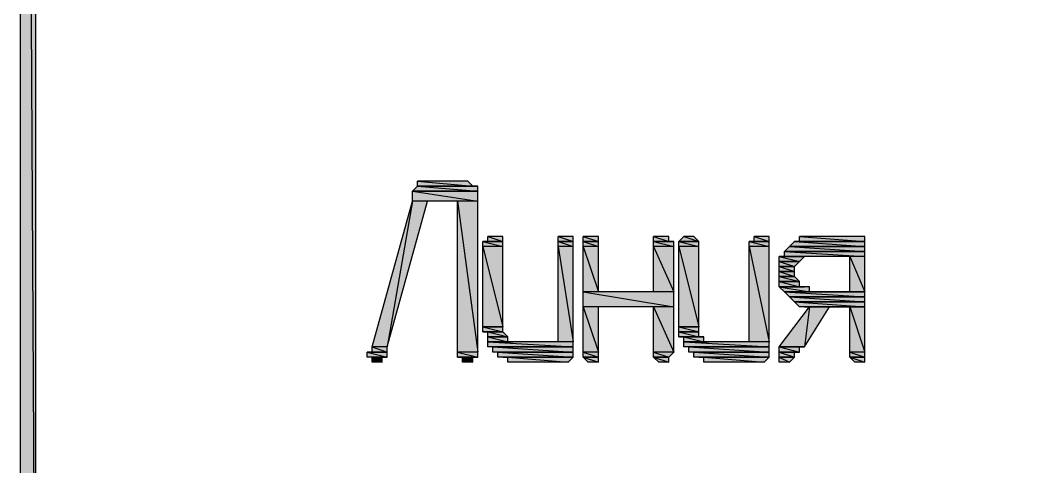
# Model space of a CAD drawing. Header units: millimetres. Extents: x 0 to 420, y 0 to 297.
# Drawn here: x 261.87 to 270.43, y 133.95 to 137.71 of the extents above; entities that cross this region are included whole.
import ezdxf

# ---------------------------------------------------------------- set-up
doc = ezdxf.new("R2010")
doc.units = ezdxf.units.MM
doc.layers.get('0').update_dxf_attribs({"linetype": 'CONTINUOUS'})

msp = doc.modelspace()

# ---------------------------------------------------------------- hatches: boundary and pattern name
at = {"true_color": 0x000007}
h = msp.add_hatch(color=0, dxfattribs=at)
h.paths.add_polyline_path([(261.874, 155.024667), (262.001, 154.897667), (335.110667, 155.024667)], flags=0)
h.paths.add_polyline_path([(262.001, 154.897667), (335.110667, 155.024667), (334.983667, 154.897667)], flags=0)
h.paths.add_polyline_path([(335.110667, 155.024667), (334.983667, 154.897667), (335.110667, 131.487333)], flags=0)
h.paths.add_polyline_path([(334.983667, 154.897667), (335.110667, 131.487333), (334.983667, 131.614333)], flags=0)
h.paths.add_polyline_path([(335.110667, 131.487333), (334.983667, 131.614333), (261.874, 131.487333)], flags=0)
h.paths.add_polyline_path([(334.983667, 131.614333), (261.874, 131.487333), (262.001, 131.614333)], flags=0)
h.paths.add_polyline_path([(261.874, 131.487333), (262.001, 131.614333), (261.874, 155.024667)], flags=0)
h.paths.add_polyline_path([(262.001, 131.614333), (261.874, 155.024667), (262.001, 154.897667)], flags=0)
h = msp.add_hatch(color=0, dxfattribs=at)
h.paths.add_polyline_path([(265.726333, 136.313333), (265.218333, 136.313333), (265.726333, 136.271)], flags=0)
h.paths.add_polyline_path([(265.218333, 136.313333), (265.726333, 136.271), (265.176, 136.271)], flags=0)
h.paths.add_polyline_path([(265.726333, 136.271), (265.176, 136.271)], flags=0)
h.paths.add_polyline_path([(265.176, 136.271), (265.726333, 136.271)], flags=0)
h = msp.add_hatch(color=0, dxfattribs=at)
h.paths.add_polyline_path([(265.641667, 136.355667), (265.218333, 136.355667), (265.684, 136.313333)], flags=0)
h.paths.add_polyline_path([(265.218333, 136.355667), (265.684, 136.313333), (265.218333, 136.313333)], flags=0)
h = msp.add_hatch(color=0, dxfattribs=at)
h.paths.add_polyline_path([(265.726333, 136.313333), (265.218333, 136.313333)], flags=0)
h.paths.add_polyline_path([(265.726333, 136.313333), (265.218333, 136.313333), (265.684, 136.313333)], flags=0)
h = msp.add_hatch(color=0, dxfattribs=at)
h.paths.add_polyline_path([(265.726333, 136.271), (265.176, 136.271), (265.726333, 136.186333)], flags=0)
h.paths.add_polyline_path([(265.176, 136.271), (265.726333, 136.186333), (265.176, 136.186333)], flags=0)
h = msp.add_hatch(color=0, dxfattribs=at)
h.paths.add_polyline_path([(265.303, 136.186333), (265.176, 136.186333), (264.964333, 134.958667)], flags=0)
h.paths.add_polyline_path([(265.176, 136.186333), (264.964333, 134.958667), (264.837333, 134.958667)], flags=0)
h = msp.add_hatch(color=0, dxfattribs=at)
h.paths.add_polyline_path([(265.726333, 136.186333), (265.557, 136.186333), (265.726333, 134.916333)], flags=0)
h.paths.add_polyline_path([(265.557, 136.186333), (265.726333, 134.916333), (265.557, 134.916333)], flags=0)
h = msp.add_hatch(color=0, dxfattribs=at)
h.paths.add_polyline_path([(265.938, 135.89), (265.811, 135.89), (265.938, 135.847667)], flags=0)
h.paths.add_polyline_path([(265.811, 135.89), (265.938, 135.847667), (265.811, 135.847667)], flags=0)
h = msp.add_hatch(color=0, dxfattribs=at)
h.paths.add_polyline_path([(266.530667, 135.89), (266.403667, 135.89), (266.530667, 135.847667)], flags=0)
h.paths.add_polyline_path([(266.403667, 135.89), (266.530667, 135.847667), (266.403667, 135.847667)], flags=0)
h = msp.add_hatch(color=0, dxfattribs=at)
h.paths.add_polyline_path([(266.742333, 135.89), (266.615333, 135.89), (266.742333, 135.847667)], flags=0)
h.paths.add_polyline_path([(266.615333, 135.89), (266.742333, 135.847667), (266.615333, 135.847667)], flags=0)
h = msp.add_hatch(color=0, dxfattribs=at)
h.paths.add_polyline_path([(267.335, 135.89), (267.208, 135.89), (267.335, 135.847667)], flags=0)
h.paths.add_polyline_path([(267.208, 135.89), (267.335, 135.847667), (267.208, 135.847667)], flags=0)
h = msp.add_hatch(color=0, dxfattribs=at)
h.paths.add_polyline_path([(267.546667, 135.89), (267.462, 135.89), (267.589, 135.847667)], flags=0)
h.paths.add_polyline_path([(267.462, 135.89), (267.589, 135.847667), (267.419667, 135.847667)], flags=0)
h = msp.add_hatch(color=0, dxfattribs=at)
h.paths.add_polyline_path([(268.181667, 135.89), (268.054667, 135.89), (268.181667, 135.847667)], flags=0)
h.paths.add_polyline_path([(268.054667, 135.89), (268.181667, 135.847667), (268.054667, 135.847667)], flags=0)
h = msp.add_hatch(color=0, dxfattribs=at)
h.paths.add_polyline_path([(268.986, 135.89), (268.435667, 135.89), (268.986, 135.847667)], flags=0)
h.paths.add_polyline_path([(268.435667, 135.89), (268.986, 135.847667), (268.435667, 135.847667)], flags=0)
h = msp.add_hatch(color=0, dxfattribs=at)
h.paths.add_polyline_path([(265.938, 135.847667), (265.811, 135.847667)], flags=0)
h.paths.add_polyline_path([(265.811, 135.847667), (265.938, 135.847667), (265.768667, 135.847667)], flags=0)
h = msp.add_hatch(color=0, dxfattribs=at)
h.paths.add_polyline_path([(265.938, 135.847667), (265.768667, 135.847667), (265.938, 135.805333)], flags=0)
h.paths.add_polyline_path([(265.768667, 135.847667), (265.938, 135.805333), (265.768667, 135.805333)], flags=0)
h = msp.add_hatch(color=0, dxfattribs=at)
h.paths.add_polyline_path([(265.938, 135.805333), (265.768667, 135.805333), (265.938, 135.128)], flags=0)
h.paths.add_polyline_path([(265.768667, 135.805333), (265.938, 135.128), (265.768667, 135.128)], flags=0)
h.paths.add_polyline_path([(265.938, 135.128), (265.768667, 135.128)], flags=0)
h.paths.add_polyline_path([(265.768667, 135.128), (265.938, 135.128)], flags=0)
h = msp.add_hatch(color=0, dxfattribs=at)
h.paths.add_polyline_path([(266.403667, 135.847667), (266.530667, 135.847667)], flags=0)
h.paths.add_polyline_path([(266.530667, 135.847667), (266.403667, 135.847667)], flags=0)
h = msp.add_hatch(color=0, dxfattribs=at)
h.paths.add_polyline_path([(266.530667, 135.847667), (266.403667, 135.847667), (266.530667, 135.805333)], flags=0)
h.paths.add_polyline_path([(266.403667, 135.847667), (266.530667, 135.805333), (266.403667, 135.805333)], flags=0)
h = msp.add_hatch(color=0, dxfattribs=at)
h.paths.add_polyline_path([(266.530667, 135.805333), (266.403667, 135.805333), (266.530667, 135.001)], flags=0)
h.paths.add_polyline_path([(266.403667, 135.805333), (266.530667, 135.001), (266.403667, 135.001)], flags=0)
h = msp.add_hatch(color=0, dxfattribs=at)
h.paths.add_polyline_path([(266.615333, 135.847667), (266.742333, 135.847667)], flags=0)
h.paths.add_polyline_path([(266.742333, 135.847667), (266.615333, 135.847667)], flags=0)
h = msp.add_hatch(color=0, dxfattribs=at)
h.paths.add_polyline_path([(266.742333, 135.847667), (266.615333, 135.847667), (266.742333, 135.805333)], flags=0)
h.paths.add_polyline_path([(266.615333, 135.847667), (266.742333, 135.805333), (266.615333, 135.805333)], flags=0)
h = msp.add_hatch(color=0, dxfattribs=at)
h.paths.add_polyline_path([(266.742333, 135.805333), (266.615333, 135.805333), (266.742333, 135.424333)], flags=0)
h.paths.add_polyline_path([(266.615333, 135.805333), (266.742333, 135.424333), (266.615333, 135.424333)], flags=0)
h = msp.add_hatch(color=0, dxfattribs=at)
h.paths.add_polyline_path([(267.377333, 135.847667), (267.208, 135.847667)], flags=0)
h.paths.add_polyline_path([(267.377333, 135.847667), (267.208, 135.847667), (267.335, 135.847667)], flags=0)
h = msp.add_hatch(color=0, dxfattribs=at)
h.paths.add_polyline_path([(267.377333, 135.847667), (267.208, 135.847667), (267.377333, 135.805333)], flags=0)
h.paths.add_polyline_path([(267.208, 135.847667), (267.377333, 135.805333), (267.208, 135.805333)], flags=0)
h = msp.add_hatch(color=0, dxfattribs=at)
h.paths.add_polyline_path([(267.377333, 135.805333), (267.208, 135.805333), (267.377333, 135.424333)], flags=0)
h.paths.add_polyline_path([(267.208, 135.805333), (267.377333, 135.424333), (267.208, 135.424333)], flags=0)
h = msp.add_hatch(color=0, dxfattribs=at)
h.paths.add_polyline_path([(267.419667, 135.847667), (267.589, 135.847667)], flags=0)
h.paths.add_polyline_path([(267.589, 135.847667), (267.419667, 135.847667)], flags=0)
h = msp.add_hatch(color=0, dxfattribs=at)
h.paths.add_polyline_path([(267.589, 135.847667), (267.419667, 135.847667), (267.589, 135.805333)], flags=0)
h.paths.add_polyline_path([(267.419667, 135.847667), (267.589, 135.805333), (267.419667, 135.805333)], flags=0)
h = msp.add_hatch(color=0, dxfattribs=at)
h.paths.add_polyline_path([(267.589, 135.805333), (267.419667, 135.805333), (267.589, 135.128)], flags=0)
h.paths.add_polyline_path([(267.419667, 135.805333), (267.589, 135.128), (267.419667, 135.128)], flags=0)
h.paths.add_polyline_path([(267.589, 135.128), (267.419667, 135.128)], flags=0)
h.paths.add_polyline_path([(267.419667, 135.128), (267.589, 135.128)], flags=0)
h = msp.add_hatch(color=0, dxfattribs=at)
h.paths.add_polyline_path([(268.181667, 135.847667), (268.054667, 135.847667)], flags=0)
h.paths.add_polyline_path([(268.054667, 135.847667), (268.181667, 135.847667), (268.012333, 135.847667)], flags=0)
h = msp.add_hatch(color=0, dxfattribs=at)
h.paths.add_polyline_path([(268.181667, 135.847667), (268.012333, 135.847667), (268.181667, 135.805333)], flags=0)
h.paths.add_polyline_path([(268.012333, 135.847667), (268.181667, 135.805333), (268.012333, 135.805333)], flags=0)
h = msp.add_hatch(color=0, dxfattribs=at)
h.paths.add_polyline_path([(268.181667, 135.805333), (268.012333, 135.805333), (268.181667, 135.001)], flags=0)
h.paths.add_polyline_path([(268.012333, 135.805333), (268.181667, 135.001), (268.012333, 135.001)], flags=0)
h = msp.add_hatch(color=0, dxfattribs=at)
h.paths.add_polyline_path([(268.986, 135.805333), (268.351, 135.805333), (268.986, 135.763)], flags=0)
h.paths.add_polyline_path([(268.351, 135.805333), (268.986, 135.763), (268.308667, 135.763)], flags=0)
h.paths.add_polyline_path([(268.986, 135.763), (268.308667, 135.763)], flags=0)
h.paths.add_polyline_path([(268.308667, 135.763), (268.986, 135.763)], flags=0)
h = msp.add_hatch(color=0, dxfattribs=at)
h.paths.add_polyline_path([(268.986, 135.847667), (268.393333, 135.847667), (268.986, 135.805333)], flags=0)
h.paths.add_polyline_path([(268.393333, 135.847667), (268.986, 135.805333), (268.351, 135.805333)], flags=0)
h.paths.add_polyline_path([(268.986, 135.805333), (268.351, 135.805333)], flags=0)
h.paths.add_polyline_path([(268.351, 135.805333), (268.986, 135.805333)], flags=0)
h = msp.add_hatch(color=0, dxfattribs=at)
h.paths.add_polyline_path([(268.393333, 135.847667), (268.986, 135.847667)], flags=0)
h.paths.add_polyline_path([(268.986, 135.847667), (268.393333, 135.847667)], flags=0)
h = msp.add_hatch(color=0, dxfattribs=at)
h.paths.add_polyline_path([(268.266333, 135.720667), (268.478, 135.720667)], flags=0)
h.paths.add_polyline_path([(268.478, 135.720667), (268.266333, 135.720667)], flags=0)
h = msp.add_hatch(color=0, dxfattribs=at)
h.paths.add_polyline_path([(268.478, 135.720667), (268.266333, 135.720667), (268.435667, 135.678333)], flags=0)
h.paths.add_polyline_path([(268.266333, 135.720667), (268.435667, 135.678333), (268.266333, 135.678333)], flags=0)
h.paths.add_polyline_path([(268.435667, 135.678333), (268.266333, 135.678333)], flags=0)
h.paths.add_polyline_path([(268.266333, 135.678333), (268.435667, 135.678333)], flags=0)
h = msp.add_hatch(color=0, dxfattribs=at)
h.paths.add_polyline_path([(268.986, 135.763), (268.308667, 135.763), (268.986, 135.720667)], flags=0)
h.paths.add_polyline_path([(268.308667, 135.763), (268.986, 135.720667), (268.308667, 135.720667)], flags=0)
h = msp.add_hatch(color=0, dxfattribs=at)
h.paths.add_polyline_path([(268.986, 135.720667), (268.859, 135.720667), (268.986, 135.424333)], flags=0)
h.paths.add_polyline_path([(268.859, 135.720667), (268.986, 135.424333), (268.859, 135.424333)], flags=0)
h = msp.add_hatch(color=0, dxfattribs=at)
h.paths.add_polyline_path([(268.435667, 135.678333), (268.266333, 135.678333), (268.393333, 135.636)], flags=0)
h.paths.add_polyline_path([(268.266333, 135.678333), (268.393333, 135.636), (268.266333, 135.636)], flags=0)
h.paths.add_polyline_path([(268.393333, 135.636), (268.266333, 135.636)], flags=0)
h.paths.add_polyline_path([(268.266333, 135.636), (268.393333, 135.636)], flags=0)
h = msp.add_hatch(color=0, dxfattribs=at)
h.paths.add_polyline_path([(268.393333, 135.636), (268.266333, 135.636), (268.393333, 135.593667)], flags=0)
h.paths.add_polyline_path([(268.266333, 135.636), (268.393333, 135.593667), (268.266333, 135.593667)], flags=0)
h.paths.add_polyline_path([(268.393333, 135.593667), (268.266333, 135.593667)], flags=0)
h.paths.add_polyline_path([(268.266333, 135.593667), (268.393333, 135.593667)], flags=0)
h = msp.add_hatch(color=0, dxfattribs=at)
h.paths.add_polyline_path([(268.393333, 135.593667), (268.266333, 135.593667), (268.393333, 135.551333)], flags=0)
h.paths.add_polyline_path([(268.266333, 135.593667), (268.393333, 135.551333), (268.266333, 135.551333)], flags=0)
h.paths.add_polyline_path([(268.393333, 135.551333), (268.266333, 135.551333)], flags=0)
h.paths.add_polyline_path([(268.266333, 135.551333), (268.393333, 135.551333)], flags=0)
h = msp.add_hatch(color=0, dxfattribs=at)
h.paths.add_polyline_path([(268.393333, 135.551333), (268.266333, 135.551333), (268.435667, 135.509)], flags=0)
h.paths.add_polyline_path([(268.266333, 135.551333), (268.435667, 135.509), (268.266333, 135.509)], flags=0)
h.paths.add_polyline_path([(268.435667, 135.509), (268.266333, 135.509)], flags=0)
h.paths.add_polyline_path([(268.266333, 135.509), (268.435667, 135.509)], flags=0)
h = msp.add_hatch(color=0, dxfattribs=at)
h.paths.add_polyline_path([(268.435667, 135.509), (268.266333, 135.509), (268.435667, 135.466667)], flags=0)
h.paths.add_polyline_path([(268.266333, 135.509), (268.435667, 135.466667), (268.266333, 135.466667)], flags=0)
h = msp.add_hatch(color=0, dxfattribs=at)
h.paths.add_polyline_path([(268.266333, 135.466667), (268.478, 135.466667)], flags=0)
h.paths.add_polyline_path([(268.478, 135.466667), (268.266333, 135.466667)], flags=0)
h = msp.add_hatch(color=0, dxfattribs=at)
h.paths.add_polyline_path([(268.520333, 135.466667), (268.266333, 135.466667), (268.520333, 135.424333)], flags=0)
h.paths.add_polyline_path([(268.266333, 135.466667), (268.520333, 135.424333), (268.308667, 135.424333)], flags=0)
h = msp.add_hatch(color=0, dxfattribs=at)
h.paths.add_polyline_path([(267.377333, 135.424333), (266.615333, 135.424333), (267.377333, 135.297333)], flags=0)
h.paths.add_polyline_path([(266.615333, 135.424333), (267.377333, 135.297333), (266.615333, 135.297333)], flags=0)
h = msp.add_hatch(color=0, dxfattribs=at)
h.paths.add_polyline_path([(268.308667, 135.424333), (268.986, 135.424333)], flags=0)
h.paths.add_polyline_path([(268.986, 135.424333), (268.308667, 135.424333)], flags=0)
h = msp.add_hatch(color=0, dxfattribs=at)
h.paths.add_polyline_path([(268.986, 135.424333), (268.308667, 135.424333), (268.986, 135.382)], flags=0)
h.paths.add_polyline_path([(268.308667, 135.424333), (268.986, 135.382), (268.351, 135.382)], flags=0)
h.paths.add_polyline_path([(268.986, 135.382), (268.351, 135.382)], flags=0)
h.paths.add_polyline_path([(268.351, 135.382), (268.986, 135.382)], flags=0)
h = msp.add_hatch(color=0, dxfattribs=at)
h.paths.add_polyline_path([(268.986, 135.382), (268.351, 135.382), (268.986, 135.339667)], flags=0)
h.paths.add_polyline_path([(268.351, 135.382), (268.986, 135.339667), (268.393333, 135.339667)], flags=0)
h.paths.add_polyline_path([(268.986, 135.339667), (268.393333, 135.339667)], flags=0)
h.paths.add_polyline_path([(268.393333, 135.339667), (268.986, 135.339667)], flags=0)
h = msp.add_hatch(color=0, dxfattribs=at)
h.paths.add_polyline_path([(266.742333, 135.297333), (266.615333, 135.297333), (266.742333, 134.916333)], flags=0)
h.paths.add_polyline_path([(266.615333, 135.297333), (266.742333, 134.916333), (266.615333, 134.916333)], flags=0)
h = msp.add_hatch(color=0, dxfattribs=at)
h.paths.add_polyline_path([(267.377333, 135.297333), (267.208, 135.297333), (267.377333, 134.916333)], flags=0)
h.paths.add_polyline_path([(267.208, 135.297333), (267.377333, 134.916333), (267.208, 134.916333)], flags=0)
h = msp.add_hatch(color=0, dxfattribs=at)
h.paths.add_polyline_path([(268.689667, 135.297333), (268.520333, 135.297333), (268.478, 134.958667)], flags=0)
h.paths.add_polyline_path([(268.520333, 135.297333), (268.478, 134.958667), (268.266333, 134.958667)], flags=0)
h = msp.add_hatch(color=0, dxfattribs=at)
h.paths.add_polyline_path([(268.986, 135.339667), (268.393333, 135.339667), (268.986, 135.297333)], flags=0)
h.paths.add_polyline_path([(268.393333, 135.339667), (268.986, 135.297333), (268.435667, 135.297333)], flags=0)
h = msp.add_hatch(color=0, dxfattribs=at)
h.paths.add_polyline_path([(268.478, 135.297333), (268.986, 135.297333)], flags=0)
h.paths.add_polyline_path([(268.986, 135.297333), (268.478, 135.297333)], flags=0)
h = msp.add_hatch(color=0, dxfattribs=at)
h.paths.add_polyline_path([(268.986, 135.297333), (268.859, 135.297333), (268.986, 134.916333)], flags=0)
h.paths.add_polyline_path([(268.859, 135.297333), (268.986, 134.916333), (268.859, 134.916333)], flags=0)
h = msp.add_hatch(color=0, dxfattribs=at)
h.paths.add_polyline_path([(265.938, 135.128), (265.768667, 135.128), (265.938, 135.085667)], flags=0)
h.paths.add_polyline_path([(265.768667, 135.128), (265.938, 135.085667), (265.768667, 135.085667)], flags=0)
h.paths.add_polyline_path([(265.938, 135.085667), (265.768667, 135.085667), (265.811, 135.085667)], flags=0)
h = msp.add_hatch(color=0, dxfattribs=at)
h.paths.add_polyline_path([(267.589, 135.128), (267.419667, 135.128), (267.589, 135.085667)], flags=0)
h.paths.add_polyline_path([(267.419667, 135.128), (267.589, 135.085667), (267.419667, 135.085667)], flags=0)
h.paths.add_polyline_path([(267.589, 135.085667), (267.419667, 135.085667)], flags=0)
h.paths.add_polyline_path([(267.419667, 135.085667), (267.589, 135.085667)], flags=0)
msp.add_hatch(color=0, dxfattribs=at).paths.add_polyline_path([(265.768667, 135.085667), (265.938, 135.085667)], flags=0)
h = msp.add_hatch(color=0, dxfattribs=at)
h.paths.add_polyline_path([(265.938, 135.085667), (265.811, 135.085667), (265.980333, 135.043333)], flags=0)
h.paths.add_polyline_path([(265.811, 135.085667), (265.980333, 135.043333), (265.811, 135.043333)], flags=0)
h.paths.add_polyline_path([(265.980333, 135.043333), (265.811, 135.043333)], flags=0)
h.paths.add_polyline_path([(265.811, 135.043333), (265.980333, 135.043333)], flags=0)
h = msp.add_hatch(color=0, dxfattribs=at)
h.paths.add_polyline_path([(265.980333, 135.043333), (265.811, 135.043333), (265.980333, 135.001)], flags=0)
h.paths.add_polyline_path([(265.811, 135.043333), (265.980333, 135.001), (265.811, 135.001)], flags=0)
h = msp.add_hatch(color=0, dxfattribs=at)
h.paths.add_polyline_path([(267.589, 135.085667), (267.419667, 135.085667), (267.589, 135.043333)], flags=0)
h.paths.add_polyline_path([(267.419667, 135.085667), (267.589, 135.043333), (267.419667, 135.043333)], flags=0)
h = msp.add_hatch(color=0, dxfattribs=at)
h.paths.add_polyline_path([(267.589, 135.043333), (267.419667, 135.043333), (267.631333, 135.043333)], flags=0)
h.paths.add_polyline_path([(267.419667, 135.043333), (267.631333, 135.043333), (267.462, 135.043333)], flags=0)
h = msp.add_hatch(color=0, dxfattribs=at)
h.paths.add_polyline_path([(267.631333, 135.043333), (267.462, 135.043333), (267.631333, 135.001)], flags=0)
h.paths.add_polyline_path([(267.462, 135.043333), (267.631333, 135.001), (267.462, 135.001)], flags=0)
h = msp.add_hatch(color=0, dxfattribs=at)
h.paths.add_polyline_path([(264.964333, 134.958667), (264.837333, 134.958667), (264.964333, 134.916333)], flags=0)
h.paths.add_polyline_path([(264.837333, 134.958667), (264.964333, 134.916333), (264.837333, 134.916333)], flags=0)
h = msp.add_hatch(color=0, dxfattribs=at)
h.paths.add_polyline_path([(265.811, 135.001), (266.022667, 135.001)], flags=0)
h.paths.add_polyline_path([(266.022667, 135.001), (265.811, 135.001)], flags=0)
h = msp.add_hatch(color=0, dxfattribs=at)
h.paths.add_polyline_path([(266.530667, 135.001), (265.811, 135.001), (266.530667, 134.958667)], flags=0)
h.paths.add_polyline_path([(265.811, 135.001), (266.530667, 134.958667), (265.811, 134.958667)], flags=0)
h = msp.add_hatch(color=0, dxfattribs=at)
h.paths.add_polyline_path([(265.853333, 134.958667), (266.530667, 134.958667)], flags=0)
h.paths.add_polyline_path([(266.530667, 134.958667), (265.853333, 134.958667)], flags=0)
h = msp.add_hatch(color=0, dxfattribs=at)
h.paths.add_polyline_path([(266.530667, 134.958667), (265.853333, 134.958667), (266.530667, 134.916333)], flags=0)
h.paths.add_polyline_path([(265.853333, 134.958667), (266.530667, 134.916333), (265.853333, 134.916333)], flags=0)
h = msp.add_hatch(color=0, dxfattribs=at)
h.paths.add_polyline_path([(267.462, 135.001), (267.673667, 135.001)], flags=0)
h.paths.add_polyline_path([(267.673667, 135.001), (267.462, 135.001)], flags=0)
h = msp.add_hatch(color=0, dxfattribs=at)
h.paths.add_polyline_path([(268.181667, 135.001), (267.462, 135.001), (268.181667, 134.958667)], flags=0)
h.paths.add_polyline_path([(267.462, 135.001), (268.181667, 134.958667), (267.462, 134.958667)], flags=0)
h = msp.add_hatch(color=0, dxfattribs=at)
h.paths.add_polyline_path([(267.504333, 134.958667), (268.181667, 134.958667)], flags=0)
h.paths.add_polyline_path([(268.181667, 134.958667), (267.504333, 134.958667)], flags=0)
h = msp.add_hatch(color=0, dxfattribs=at)
h.paths.add_polyline_path([(268.181667, 134.958667), (267.504333, 134.958667), (268.181667, 134.916333)], flags=0)
h.paths.add_polyline_path([(267.504333, 134.958667), (268.181667, 134.916333), (267.504333, 134.916333)], flags=0)
h = msp.add_hatch(color=0, dxfattribs=at)
h.paths.add_polyline_path([(268.435667, 134.958667), (268.266333, 134.958667)], flags=0)
h.paths.add_polyline_path([(268.435667, 134.958667), (268.266333, 134.958667), (268.478, 134.958667)], flags=0)
h = msp.add_hatch(color=0, dxfattribs=at)
h.paths.add_polyline_path([(268.435667, 134.958667), (268.266333, 134.958667), (268.435667, 134.916333)], flags=0)
h.paths.add_polyline_path([(268.266333, 134.958667), (268.435667, 134.916333), (268.266333, 134.916333)], flags=0)
h = msp.add_hatch(color=0, dxfattribs=at)
h.paths.add_polyline_path([(264.964333, 134.916333), (264.837333, 134.916333)], flags=0)
h.paths.add_polyline_path([(264.837333, 134.916333), (264.964333, 134.916333), (264.795, 134.916333)], flags=0)
h = msp.add_hatch(color=0, dxfattribs=at)
h.paths.add_polyline_path([(264.964333, 134.916333), (264.795, 134.916333), (264.964333, 134.874)], flags=0)
h.paths.add_polyline_path([(264.795, 134.916333), (264.964333, 134.874), (264.795, 134.874)], flags=0)
h = msp.add_hatch(color=0, dxfattribs=at)
h.paths.add_polyline_path([(264.837333, 134.874), (264.964333, 134.874)], flags=0)
h.paths.add_polyline_path([(264.964333, 134.874), (264.837333, 134.874)], flags=0)
h = msp.add_hatch(color=0, dxfattribs=at)
h.paths.add_polyline_path([(264.922, 134.874), (264.837333, 134.874), (264.922, 134.831667)], flags=0)
h.paths.add_polyline_path([(264.837333, 134.874), (264.922, 134.831667), (264.837333, 134.831667)], flags=0)
h = msp.add_hatch(color=0, dxfattribs=at)
h.paths.add_polyline_path([(265.726333, 134.916333), (265.557, 134.916333), (265.726333, 134.874)], flags=0)
h.paths.add_polyline_path([(265.557, 134.916333), (265.726333, 134.874), (265.557, 134.874)], flags=0)
h = msp.add_hatch(color=0, dxfattribs=at)
h.paths.add_polyline_path([(265.726333, 134.874), (265.557, 134.874), (265.684, 134.874)], flags=0)
h.paths.add_polyline_path([(265.557, 134.874), (265.684, 134.874), (265.599333, 134.874)], flags=0)
h = msp.add_hatch(color=0, dxfattribs=at)
h.paths.add_polyline_path([(265.684, 134.874), (265.599333, 134.874), (265.684, 134.831667)], flags=0)
h.paths.add_polyline_path([(265.599333, 134.874), (265.684, 134.831667), (265.599333, 134.831667)], flags=0)
h = msp.add_hatch(color=0, dxfattribs=at)
h.paths.add_polyline_path([(265.895667, 134.916333), (266.530667, 134.916333)], flags=0)
h.paths.add_polyline_path([(266.530667, 134.916333), (265.895667, 134.916333)], flags=0)
h = msp.add_hatch(color=0, dxfattribs=at)
h.paths.add_polyline_path([(266.530667, 134.916333), (265.895667, 134.916333), (266.530667, 134.874)], flags=0)
h.paths.add_polyline_path([(265.895667, 134.916333), (266.530667, 134.874), (265.895667, 134.874)], flags=0)
h = msp.add_hatch(color=0, dxfattribs=at)
h.paths.add_polyline_path([(265.938, 134.874), (266.530667, 134.874)], flags=0)
h.paths.add_polyline_path([(266.530667, 134.874), (265.938, 134.874)], flags=0)
h = msp.add_hatch(color=0, dxfattribs=at)
h.paths.add_polyline_path([(266.530667, 134.874), (265.980333, 134.874), (266.488333, 134.831667)], flags=0)
h.paths.add_polyline_path([(265.980333, 134.874), (266.488333, 134.831667), (265.980333, 134.831667)], flags=0)
h = msp.add_hatch(color=0, dxfattribs=at)
h.paths.add_polyline_path([(266.742333, 134.916333), (266.615333, 134.916333), (266.742333, 134.874)], flags=0)
h.paths.add_polyline_path([(266.615333, 134.916333), (266.742333, 134.874), (266.615333, 134.874)], flags=0)
h = msp.add_hatch(color=0, dxfattribs=at)
h.paths.add_polyline_path([(266.615333, 134.874), (266.742333, 134.874)], flags=0)
h.paths.add_polyline_path([(266.742333, 134.874), (266.615333, 134.874)], flags=0)
h = msp.add_hatch(color=0, dxfattribs=at)
h.paths.add_polyline_path([(266.742333, 134.874), (266.615333, 134.874), (266.742333, 134.831667)], flags=0)
h.paths.add_polyline_path([(266.615333, 134.874), (266.742333, 134.831667), (266.657667, 134.831667)], flags=0)
h = msp.add_hatch(color=0, dxfattribs=at)
h.paths.add_polyline_path([(267.377333, 134.916333), (267.208, 134.916333), (267.335, 134.874)], flags=0)
h.paths.add_polyline_path([(267.208, 134.916333), (267.335, 134.874), (267.208, 134.874)], flags=0)
h = msp.add_hatch(color=0, dxfattribs=at)
h.paths.add_polyline_path([(267.208, 134.874), (267.335, 134.874)], flags=0)
h.paths.add_polyline_path([(267.335, 134.874), (267.208, 134.874)], flags=0)
h = msp.add_hatch(color=0, dxfattribs=at)
h.paths.add_polyline_path([(267.335, 134.874), (267.208, 134.874), (267.335, 134.831667)], flags=0)
h.paths.add_polyline_path([(267.208, 134.874), (267.335, 134.831667), (267.250333, 134.831667)], flags=0)
h = msp.add_hatch(color=0, dxfattribs=at)
h.paths.add_polyline_path([(267.546667, 134.916333), (268.181667, 134.916333)], flags=0)
h.paths.add_polyline_path([(268.181667, 134.916333), (267.546667, 134.916333)], flags=0)
h = msp.add_hatch(color=0, dxfattribs=at)
h.paths.add_polyline_path([(268.181667, 134.916333), (267.546667, 134.916333), (268.181667, 134.874)], flags=0)
h.paths.add_polyline_path([(267.546667, 134.916333), (268.181667, 134.874), (267.546667, 134.874)], flags=0)
h = msp.add_hatch(color=0, dxfattribs=at)
h.paths.add_polyline_path([(267.589, 134.874), (268.181667, 134.874)], flags=0)
h.paths.add_polyline_path([(268.181667, 134.874), (267.589, 134.874)], flags=0)
h = msp.add_hatch(color=0, dxfattribs=at)
h.paths.add_polyline_path([(268.181667, 134.874), (267.631333, 134.874), (268.139333, 134.831667)], flags=0)
h.paths.add_polyline_path([(267.631333, 134.874), (268.139333, 134.831667), (267.631333, 134.831667)], flags=0)
h = msp.add_hatch(color=0, dxfattribs=at)
h.paths.add_polyline_path([(268.393333, 134.916333), (268.266333, 134.916333)], flags=0)
h.paths.add_polyline_path([(268.393333, 134.916333), (268.266333, 134.916333), (268.435667, 134.916333)], flags=0)
h = msp.add_hatch(color=0, dxfattribs=at)
h.paths.add_polyline_path([(268.393333, 134.916333), (268.266333, 134.916333), (268.393333, 134.874)], flags=0)
h.paths.add_polyline_path([(268.266333, 134.916333), (268.393333, 134.874), (268.266333, 134.874)], flags=0)
h = msp.add_hatch(color=0, dxfattribs=at)
h.paths.add_polyline_path([(268.266333, 134.874), (268.393333, 134.874)], flags=0)
h.paths.add_polyline_path([(268.393333, 134.874), (268.266333, 134.874)], flags=0)
h = msp.add_hatch(color=0, dxfattribs=at)
h.paths.add_polyline_path([(268.393333, 134.874), (268.266333, 134.874), (268.351, 134.831667)], flags=0)
h.paths.add_polyline_path([(268.266333, 134.874), (268.351, 134.831667), (268.266333, 134.831667)], flags=0)
h = msp.add_hatch(color=0, dxfattribs=at)
h.paths.add_polyline_path([(268.986, 134.916333), (268.859, 134.916333), (268.986, 134.874)], flags=0)
h.paths.add_polyline_path([(268.859, 134.916333), (268.986, 134.874), (268.859, 134.874)], flags=0)
h = msp.add_hatch(color=0, dxfattribs=at)
h.paths.add_polyline_path([(268.859, 134.874), (268.986, 134.874)], flags=0)
h.paths.add_polyline_path([(268.986, 134.874), (268.859, 134.874)], flags=0)
h = msp.add_hatch(color=0, dxfattribs=at)
h.paths.add_polyline_path([(268.986, 134.874), (268.859, 134.874), (268.986, 134.831667)], flags=0)
h.paths.add_polyline_path([(268.859, 134.874), (268.986, 134.831667), (268.901333, 134.831667)], flags=0)

# ---------------------------------------------------------------- linework, layer by layer
at = {"color": 0, "true_color": 0x000007}
for points in [[(261.874, 131.487333), (262.001, 131.614333), (261.874, 155.024667)], [(262.001, 131.614333), (261.874, 155.024667), (262.001, 154.897667)], [(265.218333, 136.313333), (265.726333, 136.271), (265.176, 136.271)], [(265.641667, 136.355667), (265.218333, 136.355667), (265.684, 136.313333)], [(265.218333, 136.355667), (265.684, 136.313333), (265.218333, 136.313333)], [(265.726333, 136.313333), (265.218333, 136.313333)], [(265.726333, 136.313333), (265.218333, 136.313333), (265.684, 136.313333)], [(265.726333, 136.313333), (265.218333, 136.313333), (265.726333, 136.271)], [(265.726333, 136.271), (265.176, 136.271)], [(265.176, 136.271), (265.726333, 136.271)], [(265.726333, 136.271), (265.176, 136.271), (265.726333, 136.186333)], [(265.176, 136.271), (265.726333, 136.186333), (265.176, 136.186333)], [(265.176, 136.186333), (264.964333, 134.958667), (264.837333, 134.958667)], [(265.303, 136.186333), (265.176, 136.186333), (264.964333, 134.958667)], [(265.726333, 136.186333), (265.557, 136.186333), (265.726333, 134.916333)], [(265.557, 136.186333), (265.726333, 134.916333), (265.557, 134.916333)], [(265.938, 135.89), (265.811, 135.89), (265.938, 135.847667)], [(265.811, 135.89), (265.938, 135.847667), (265.811, 135.847667)], [(266.530667, 135.89), (266.403667, 135.89), (266.530667, 135.847667)], [(266.403667, 135.89), (266.530667, 135.847667), (266.403667, 135.847667)], [(266.742333, 135.89), (266.615333, 135.89), (266.742333, 135.847667)], [(266.615333, 135.89), (266.742333, 135.847667), (266.615333, 135.847667)], [(267.335, 135.89), (267.208, 135.89), (267.335, 135.847667)], [(267.208, 135.89), (267.335, 135.847667), (267.208, 135.847667)], [(267.462, 135.89), (267.589, 135.847667), (267.419667, 135.847667)], [(267.546667, 135.89), (267.462, 135.89), (267.589, 135.847667)], [(268.181667, 135.89), (268.054667, 135.89), (268.181667, 135.847667)], [(268.054667, 135.89), (268.181667, 135.847667), (268.054667, 135.847667)], [(268.986, 135.89), (268.435667, 135.89), (268.986, 135.847667)], [(268.435667, 135.89), (268.986, 135.847667), (268.435667, 135.847667)], [(265.811, 135.847667), (265.938, 135.847667), (265.768667, 135.847667)], [(265.938, 135.847667), (265.768667, 135.847667), (265.938, 135.805333)], [(265.768667, 135.847667), (265.938, 135.805333), (265.768667, 135.805333)], [(265.938, 135.805333), (265.768667, 135.805333), (265.938, 135.128)], [(265.768667, 135.805333), (265.938, 135.128), (265.768667, 135.128)], [(265.938, 135.847667), (265.811, 135.847667)], [(266.403667, 135.847667), (266.530667, 135.847667)], [(266.530667, 135.847667), (266.403667, 135.847667)], [(266.530667, 135.847667), (266.403667, 135.847667), (266.530667, 135.805333)], [(266.403667, 135.847667), (266.530667, 135.805333), (266.403667, 135.805333)], [(266.530667, 135.805333), (266.403667, 135.805333), (266.530667, 135.001)], [(266.403667, 135.805333), (266.530667, 135.001), (266.403667, 135.001)], [(266.615333, 135.847667), (266.742333, 135.847667)], [(266.742333, 135.847667), (266.615333, 135.847667)], [(266.742333, 135.847667), (266.615333, 135.847667), (266.742333, 135.805333)], [(266.615333, 135.847667), (266.742333, 135.805333), (266.615333, 135.805333)], [(266.742333, 135.805333), (266.615333, 135.805333), (266.742333, 135.424333)], [(266.615333, 135.805333), (266.742333, 135.424333), (266.615333, 135.424333)], [(267.377333, 135.847667), (267.208, 135.847667)], [(267.377333, 135.847667), (267.208, 135.847667), (267.335, 135.847667)], [(267.377333, 135.847667), (267.208, 135.847667), (267.377333, 135.805333)], [(267.208, 135.847667), (267.377333, 135.805333), (267.208, 135.805333)], [(267.377333, 135.805333), (267.208, 135.805333), (267.377333, 135.424333)], [(267.208, 135.805333), (267.377333, 135.424333), (267.208, 135.424333)], [(267.419667, 135.847667), (267.589, 135.847667)], [(267.589, 135.847667), (267.419667, 135.847667)], [(267.589, 135.847667), (267.419667, 135.847667), (267.589, 135.805333)], [(267.419667, 135.847667), (267.589, 135.805333), (267.419667, 135.805333)], [(267.589, 135.805333), (267.419667, 135.805333), (267.589, 135.128)], [(267.419667, 135.805333), (267.589, 135.128), (267.419667, 135.128)], [(268.054667, 135.847667), (268.181667, 135.847667), (268.012333, 135.847667)], [(268.181667, 135.847667), (268.012333, 135.847667), (268.181667, 135.805333)], [(268.012333, 135.847667), (268.181667, 135.805333), (268.012333, 135.805333)], [(268.181667, 135.805333), (268.012333, 135.805333), (268.181667, 135.001)], [(268.012333, 135.805333), (268.181667, 135.001), (268.012333, 135.001)], [(268.181667, 135.847667), (268.054667, 135.847667)], [(268.351, 135.805333), (268.986, 135.763), (268.308667, 135.763)], [(268.393333, 135.847667), (268.986, 135.805333), (268.351, 135.805333)], [(268.986, 135.805333), (268.351, 135.805333)], [(268.351, 135.805333), (268.986, 135.805333)], [(268.986, 135.805333), (268.351, 135.805333), (268.986, 135.763)], [(268.393333, 135.847667), (268.986, 135.847667)], [(268.986, 135.847667), (268.393333, 135.847667)], [(268.986, 135.847667), (268.393333, 135.847667), (268.986, 135.805333)], [(268.266333, 135.720667), (268.478, 135.720667)], [(268.478, 135.720667), (268.266333, 135.720667)], [(268.478, 135.720667), (268.266333, 135.720667), (268.435667, 135.678333)], [(268.266333, 135.720667), (268.435667, 135.678333), (268.266333, 135.678333)], [(268.986, 135.763), (268.308667, 135.763)], [(268.308667, 135.763), (268.986, 135.763)], [(268.986, 135.763), (268.308667, 135.763), (268.986, 135.720667)], [(268.308667, 135.763), (268.986, 135.720667), (268.308667, 135.720667)], [(268.986, 135.720667), (268.859, 135.720667), (268.986, 135.424333)], [(268.859, 135.720667), (268.986, 135.424333), (268.859, 135.424333)], [(268.435667, 135.678333), (268.266333, 135.678333)], [(268.266333, 135.678333), (268.435667, 135.678333)], [(268.435667, 135.678333), (268.266333, 135.678333), (268.393333, 135.636)], [(268.266333, 135.678333), (268.393333, 135.636), (268.266333, 135.636)], [(268.393333, 135.636), (268.266333, 135.636)], [(268.266333, 135.636), (268.393333, 135.636)], [(268.393333, 135.636), (268.266333, 135.636), (268.393333, 135.593667)], [(268.266333, 135.636), (268.393333, 135.593667), (268.266333, 135.593667)], [(268.393333, 135.593667), (268.266333, 135.593667)], [(268.266333, 135.593667), (268.393333, 135.593667)], [(268.393333, 135.593667), (268.266333, 135.593667), (268.393333, 135.551333)], [(268.266333, 135.593667), (268.393333, 135.551333), (268.266333, 135.551333)], [(268.393333, 135.551333), (268.266333, 135.551333)], [(268.266333, 135.551333), (268.393333, 135.551333)], [(268.393333, 135.551333), (268.266333, 135.551333), (268.435667, 135.509)], [(268.266333, 135.551333), (268.435667, 135.509), (268.266333, 135.509)], [(268.435667, 135.509), (268.266333, 135.509)], [(268.266333, 135.509), (268.435667, 135.509)], [(268.435667, 135.509), (268.266333, 135.509), (268.435667, 135.466667)], [(268.266333, 135.509), (268.435667, 135.466667), (268.266333, 135.466667)], [(268.266333, 135.466667), (268.478, 135.466667)], [(268.478, 135.466667), (268.266333, 135.466667)], [(268.520333, 135.466667), (268.266333, 135.466667), (268.520333, 135.424333)], [(268.266333, 135.466667), (268.520333, 135.424333), (268.308667, 135.424333)], [(267.377333, 135.424333), (266.615333, 135.424333), (267.377333, 135.297333)], [(266.615333, 135.424333), (267.377333, 135.297333), (266.615333, 135.297333)], [(268.308667, 135.424333), (268.986, 135.424333)], [(268.986, 135.424333), (268.308667, 135.424333)], [(268.986, 135.424333), (268.308667, 135.424333), (268.986, 135.382)], [(268.308667, 135.424333), (268.986, 135.382), (268.351, 135.382)], [(268.986, 135.382), (268.351, 135.382)], [(268.351, 135.382), (268.986, 135.382)], [(268.986, 135.382), (268.351, 135.382), (268.986, 135.339667)], [(268.351, 135.382), (268.986, 135.339667), (268.393333, 135.339667)], [(266.742333, 135.297333), (266.615333, 135.297333), (266.742333, 134.916333)], [(266.615333, 135.297333), (266.742333, 134.916333), (266.615333, 134.916333)], [(267.377333, 135.297333), (267.208, 135.297333), (267.377333, 134.916333)], [(267.208, 135.297333), (267.377333, 134.916333), (267.208, 134.916333)], [(268.520333, 135.297333), (268.478, 134.958667), (268.266333, 134.958667)], [(268.986, 135.339667), (268.393333, 135.339667)], [(268.393333, 135.339667), (268.986, 135.339667)], [(268.986, 135.339667), (268.393333, 135.339667), (268.986, 135.297333)], [(268.393333, 135.339667), (268.986, 135.297333), (268.435667, 135.297333)], [(268.478, 135.297333), (268.986, 135.297333)], [(268.986, 135.297333), (268.478, 135.297333)], [(268.689667, 135.297333), (268.520333, 135.297333), (268.478, 134.958667)], [(268.986, 135.297333), (268.859, 135.297333), (268.986, 134.916333)], [(268.859, 135.297333), (268.986, 134.916333), (268.859, 134.916333)], [(265.938, 135.128), (265.768667, 135.128)], [(265.768667, 135.128), (265.938, 135.128)], [(265.938, 135.128), (265.768667, 135.128), (265.938, 135.085667)], [(265.768667, 135.128), (265.938, 135.085667), (265.768667, 135.085667)], [(267.589, 135.128), (267.419667, 135.128)], [(267.419667, 135.128), (267.589, 135.128)], [(267.589, 135.128), (267.419667, 135.128), (267.589, 135.085667)], [(267.419667, 135.128), (267.589, 135.085667), (267.419667, 135.085667)], [(265.938, 135.085667), (265.768667, 135.085667), (265.811, 135.085667)], [(265.768667, 135.085667), (265.938, 135.085667)], [(265.938, 135.085667), (265.811, 135.085667), (265.980333, 135.043333)], [(265.811, 135.085667), (265.980333, 135.043333), (265.811, 135.043333)], [(265.980333, 135.043333), (265.811, 135.043333)], [(265.811, 135.043333), (265.980333, 135.043333)], [(265.980333, 135.043333), (265.811, 135.043333), (265.980333, 135.001)], [(265.811, 135.043333), (265.980333, 135.001), (265.811, 135.001)], [(267.589, 135.085667), (267.419667, 135.085667)], [(267.419667, 135.085667), (267.589, 135.085667)], [(267.589, 135.085667), (267.419667, 135.085667), (267.589, 135.043333)], [(267.419667, 135.085667), (267.589, 135.043333), (267.419667, 135.043333)], [(267.589, 135.043333), (267.419667, 135.043333), (267.631333, 135.043333)], [(267.419667, 135.043333), (267.631333, 135.043333), (267.462, 135.043333)], [(267.631333, 135.043333), (267.462, 135.043333), (267.631333, 135.001)], [(267.462, 135.043333), (267.631333, 135.001), (267.462, 135.001)], [(264.964333, 134.958667), (264.837333, 134.958667), (264.964333, 134.916333)], [(264.837333, 134.958667), (264.964333, 134.916333), (264.837333, 134.916333)], [(265.811, 135.001), (266.022667, 135.001)], [(266.022667, 135.001), (265.811, 135.001)], [(266.530667, 135.001), (265.811, 135.001), (266.530667, 134.958667)], [(265.811, 135.001), (266.530667, 134.958667), (265.811, 134.958667)], [(265.853333, 134.958667), (266.530667, 134.958667)], [(266.530667, 134.958667), (265.853333, 134.958667)], [(266.530667, 134.958667), (265.853333, 134.958667), (266.530667, 134.916333)], [(265.853333, 134.958667), (266.530667, 134.916333), (265.853333, 134.916333)], [(267.462, 135.001), (267.673667, 135.001)], [(267.673667, 135.001), (267.462, 135.001)], [(268.181667, 135.001), (267.462, 135.001), (268.181667, 134.958667)], [(267.462, 135.001), (268.181667, 134.958667), (267.462, 134.958667)], [(267.504333, 134.958667), (268.181667, 134.958667)], [(268.181667, 134.958667), (267.504333, 134.958667)], [(268.181667, 134.958667), (267.504333, 134.958667), (268.181667, 134.916333)], [(267.504333, 134.958667), (268.181667, 134.916333), (267.504333, 134.916333)], [(268.435667, 134.958667), (268.266333, 134.958667)], [(268.435667, 134.958667), (268.266333, 134.958667), (268.478, 134.958667)], [(268.435667, 134.958667), (268.266333, 134.958667), (268.435667, 134.916333)], [(268.266333, 134.958667), (268.435667, 134.916333), (268.266333, 134.916333)], [(264.837333, 134.916333), (264.964333, 134.916333), (264.795, 134.916333)], [(264.964333, 134.916333), (264.795, 134.916333), (264.964333, 134.874)], [(264.795, 134.916333), (264.964333, 134.874), (264.795, 134.874)], [(264.964333, 134.916333), (264.837333, 134.916333)], [(264.837333, 134.874), (264.964333, 134.874)], [(264.964333, 134.874), (264.837333, 134.874)], [(264.922, 134.874), (264.837333, 134.874), (264.922, 134.831667)], [(264.837333, 134.874), (264.922, 134.831667), (264.837333, 134.831667)], [(265.726333, 134.916333), (265.557, 134.916333), (265.726333, 134.874)], [(265.557, 134.916333), (265.726333, 134.874), (265.557, 134.874)], [(265.726333, 134.874), (265.557, 134.874), (265.684, 134.874)], [(265.557, 134.874), (265.684, 134.874), (265.599333, 134.874)], [(265.684, 134.874), (265.599333, 134.874), (265.684, 134.831667)], [(265.599333, 134.874), (265.684, 134.831667), (265.599333, 134.831667)], [(265.895667, 134.916333), (266.530667, 134.916333)], [(266.530667, 134.916333), (265.895667, 134.916333)], [(266.530667, 134.916333), (265.895667, 134.916333), (266.530667, 134.874)], [(265.895667, 134.916333), (266.530667, 134.874), (265.895667, 134.874)], [(265.938, 134.874), (266.530667, 134.874)], [(266.530667, 134.874), (265.938, 134.874)], [(266.530667, 134.874), (265.980333, 134.874), (266.488333, 134.831667)], [(265.980333, 134.874), (266.488333, 134.831667), (265.980333, 134.831667)], [(266.742333, 134.916333), (266.615333, 134.916333), (266.742333, 134.874)], [(266.615333, 134.916333), (266.742333, 134.874), (266.615333, 134.874)], [(266.615333, 134.874), (266.742333, 134.874)], [(266.742333, 134.874), (266.615333, 134.874)], [(266.742333, 134.874), (266.615333, 134.874), (266.742333, 134.831667)], [(266.615333, 134.874), (266.742333, 134.831667), (266.657667, 134.831667)], [(267.377333, 134.916333), (267.208, 134.916333), (267.335, 134.874)], [(267.208, 134.916333), (267.335, 134.874), (267.208, 134.874)], [(267.208, 134.874), (267.335, 134.874)], [(267.335, 134.874), (267.208, 134.874)], [(267.335, 134.874), (267.208, 134.874), (267.335, 134.831667)], [(267.208, 134.874), (267.335, 134.831667), (267.250333, 134.831667)], [(267.546667, 134.916333), (268.181667, 134.916333)], [(268.181667, 134.916333), (267.546667, 134.916333)], [(268.181667, 134.916333), (267.546667, 134.916333), (268.181667, 134.874)], [(267.546667, 134.916333), (268.181667, 134.874), (267.546667, 134.874)], [(267.589, 134.874), (268.181667, 134.874)], [(268.181667, 134.874), (267.589, 134.874)], [(268.181667, 134.874), (267.631333, 134.874), (268.139333, 134.831667)], [(267.631333, 134.874), (268.139333, 134.831667), (267.631333, 134.831667)], [(268.393333, 134.916333), (268.266333, 134.916333)], [(268.393333, 134.916333), (268.266333, 134.916333), (268.435667, 134.916333)], [(268.393333, 134.916333), (268.266333, 134.916333), (268.393333, 134.874)], [(268.266333, 134.916333), (268.393333, 134.874), (268.266333, 134.874)], [(268.266333, 134.874), (268.393333, 134.874)], [(268.393333, 134.874), (268.266333, 134.874)], [(268.393333, 134.874), (268.266333, 134.874), (268.351, 134.831667)], [(268.266333, 134.874), (268.351, 134.831667), (268.266333, 134.831667)], [(268.986, 134.916333), (268.859, 134.916333), (268.986, 134.874)], [(268.859, 134.916333), (268.986, 134.874), (268.859, 134.874)], [(268.859, 134.874), (268.986, 134.874)], [(268.986, 134.874), (268.859, 134.874)], [(268.986, 134.874), (268.859, 134.874), (268.986, 134.831667)], [(268.859, 134.874), (268.986, 134.831667), (268.901333, 134.831667)]]:
    msp.add_lwpolyline(points, close=True, dxfattribs=at)

doc.saveas('drawing.dxf')
